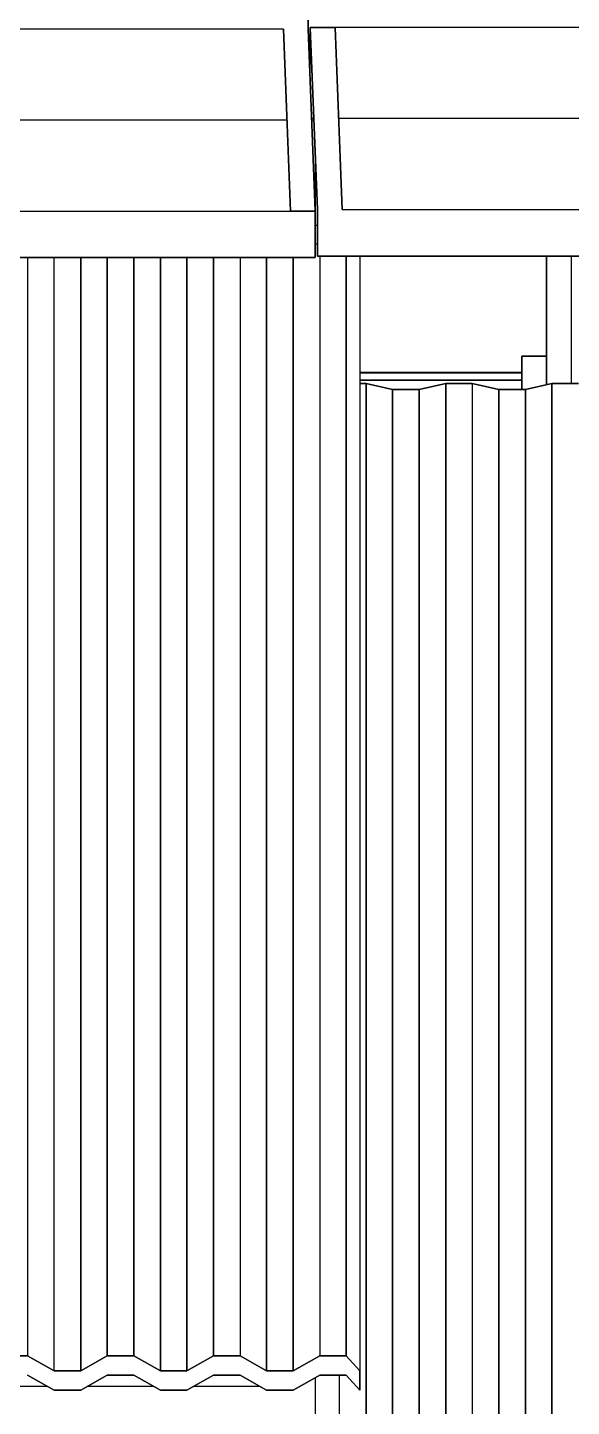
# Model space of a CAD drawing. Extents: x -32 to 51.8, y -51.6 to -5.5.
# Drawn here: x -11.639 to -9.883, y -24.744 to -20.291 of the extents above; entities that cross this region are included whole.
import ezdxf

# ---------------------------------------------------------------- set-up
doc = ezdxf.new("R2010")
doc.units = 0
doc.header["$MEASUREMENT"] = 0
doc.layers.get('0').update_dxf_attribs({"linetype": 'CONTINUOUS'})
doc.layers.add('hachures', color=5, linetype='CONTINUOUS')

msp = doc.modelspace()

# ---------------------------------------------------------------- linework, layer by layer
for p, q in [((-10.7329, -20.1452), (-10.7329, -20.2952)), ((-10.7329, -20.1452), (-10.7329, -20.2952)), ((-10.7329, -20.2952), (-10.7329, -20.1452)), ((-10.8129, -20.2952), (-14.6529, -20.2952)), ((-10.8129, -20.2952), (-10.7899, -20.8831)), ((-10.7899, -20.8831), (-10.8129, -20.2952)), ((-10.7099, -20.8831), (-10.7329, -20.2952)), ((-10.7329, -20.2952), (-10.7099, -20.8831)), ((-10.6463, -20.2906), (-10.7263, -20.2906)), ((-10.7263, -20.2906), (-10.7033, -20.8785)), ((-10.7033, -20.8785), (-10.7263, -20.2906)), ((-10.7263, -20.2906), (-10.6463, -20.2906)), ((-10.6463, -20.2906), (-10.7263, -20.2906)), ((-10.6463, -20.2906), (-10.7263, -20.2906)), ((-10.7263, -20.2906), (-10.6463, -20.2906)), ((-10.7263, -20.4641), (-10.7263, -20.2906)), ((-10.7263, -20.2906), (-10.7263, -20.2906)), ((-10.6233, -20.8785), (-10.6463, -20.2906)), ((-10.6463, -20.2906), (-10.6233, -20.8785)), ((-6.8063, -20.2906), (-10.6463, -20.2906)), ((-10.8014, -20.5892), (-12.3143, -20.5892)), ((-10.7148, -20.5845), (-10.7216, -20.5845)), ((-10.7146, -20.5892), (-10.7214, -20.5892)), ((-9.122, -20.5845), (-10.6348, -20.5845)), ((-10.7099, -20.7097), (-10.7099, -20.9346)), ((-14.6299, -20.8831), (-10.7899, -20.8831)), ((-10.7899, -20.8831), (-10.7099, -20.8831)), ((-10.7099, -20.8831), (-10.7899, -20.8831)), ((-10.7099, -20.8831), (-10.7899, -20.8831)), ((-10.7099, -20.8831), (-10.7099, -21.0331)), ((-10.7099, -20.8831), (-10.7099, -20.8831)), ((-10.7099, -20.8831), (-10.7099, -21.0331)), ((-10.7099, -21.0331), (-10.7099, -20.8831)), ((-10.7033, -21.0285), (-10.7033, -20.8785)), ((-10.7033, -21.0285), (-10.7033, -20.8785)), ((-10.7033, -20.8785), (-10.7033, -21.0285)), ((-10.6233, -20.8785), (-6.7833, -20.8785)), ((-10.7033, -20.9299), (-10.7099, -20.9299)), ((-10.7099, -20.9346), (-10.7099, -20.9346)), ((-10.7033, -21.0285), (-10.7033, -20.9299)), ((-10.7033, -20.9878), (-10.7033, -20.9299)), ((-10.7033, -20.9299), (-10.7033, -21.0285)), ((-10.7033, -20.9878), (-10.7099, -20.9916)), ((-10.7099, -20.9915), (-10.7033, -20.9878)), ((-14.6299, -21.0331), (-10.7899, -21.0331)), ((-10.7899, -21.0331), (-14.6299, -21.0331)), ((-14.6299, -21.0331), (-10.7899, -21.0331)), ((-10.7899, -21.0331), (-14.6299, -21.0331)), ((-11.6384, -21.0331), (-11.3812, -21.0331)), ((-11.2955, -21.0331), (-11.0384, -21.0331)), ((-10.7899, -21.0331), (-10.7099, -21.0331)), ((-10.7899, -21.0331), (-10.7099, -21.0331)), ((-10.7099, -21.0331), (-10.7899, -21.0331)), ((-10.7099, -21.0331), (-10.7899, -21.0331)), ((-10.6233, -21.0285), (-10.7033, -21.0285)), ((-10.7033, -21.0285), (-10.6233, -21.0285)), ((-10.6233, -21.0285), (-6.7833, -21.0285)), ((-10.6233, -21.0285), (-6.7833, -21.0285)), ((-6.7833, -21.0285), (-10.6233, -21.0285)), ((-10.6098, -21.0285), (-10.6098, -24.5802)), ((-8.8848, -21.0285), (-10.6098, -21.0285)), ((-10.6098, -21.0462), (-10.6098, -21.0462)), ((-10.6098, -21.0462), (-10.6098, -21.0462)), ((-10.5663, -21.0322), (-10.5697, -21.0285)), ((-10.5697, -21.0285), (-10.5663, -21.0322)), ((-10.5697, -21.0285), (-8.8848, -21.0285)), ((-9.9633, -21.0285), (-10.5697, -21.0285)), ((-10.5663, -21.0322), (-10.5664, -24.6291)), ((-9.9633, -21.444), (-9.9633, -21.0285)), ((-9.9633, -21.0285), (-9.9633, -21.444)), ((-9.8833, -21.4402), (-9.8833, -21.0285)), ((-10.0433, -21.4594), (-10.0433, -21.3523)), ((-10.0433, -21.3523), (-9.9633, -21.3523)), ((-9.9633, -21.3523), (-10.0433, -21.3523)), ((-9.9633, -21.3523), (-10.0433, -21.3523)), ((-10.0433, -21.3523), (-10.0433, -21.4594)), ((-10.0433, -21.4042), (-10.0433, -21.3523)), ((-10.0433, -21.3523), (-10.0433, -21.4594)), ((-9.9633, -21.3523), (-9.9633, -21.444)), ((-9.9633, -21.444), (-9.9633, -21.3523)), ((-9.9633, -21.3523), (-9.9633, -21.4042)), ((-9.9633, -21.4042), (-9.9633, -21.3523)), ((-9.9633, -21.444), (-9.9633, -21.3523)), ((-10.5663, -21.4042), (-10.0433, -21.4042)), ((-10.0433, -21.4042), (-10.5663, -21.4042)), ((-10.5663, -21.4053), (-10.0433, -21.4053)), ((-10.0433, -21.4053), (-10.5663, -21.4053)), ((-9.9633, -21.4042), (-9.9633, -21.4042)), ((-9.9633, -21.4042), (-9.9633, -21.4042)), ((-9.9633, -21.4053), (-9.9633, -21.4053)), ((-9.9633, -21.4053), (-9.9633, -21.4053)), ((-10.0433, -21.4292), (-10.5663, -21.4292)), ((-10.5663, -21.4292), (-10.0433, -21.4292)), ((-10.5663, -21.4402), (-10.5462, -21.4402)), ((-10.5462, -21.4402), (-10.5663, -21.4402)), ((-10.5462, -21.4402), (-10.5462, -21.4402)), ((-10.5462, -21.4402), (-10.4605, -21.4594)), ((-10.4605, -21.4594), (-10.5462, -21.4402)), ((-10.4605, -21.4594), (-10.4605, -21.4594)), ((-10.4605, -21.4594), (-10.3748, -21.4594)), ((-10.3748, -21.4594), (-10.4605, -21.4594)), ((-10.3748, -21.4594), (-10.289, -21.4402)), ((-10.289, -21.4402), (-10.3748, -21.4594)), ((-10.3748, -21.4594), (-10.3748, -21.4594)), ((-10.289, -21.4402), (-10.289, -21.4402)), ((-10.289, -21.4402), (-10.2033, -21.4402)), ((-10.2033, -21.4402), (-10.289, -21.4402)), ((-10.2033, -21.4402), (-10.2033, -21.4402)), ((-10.2033, -21.4402), (-10.1176, -21.4594)), ((-10.1176, -21.4594), (-10.2033, -21.4402)), ((-10.1176, -21.4594), (-10.1176, -21.4594)), ((-10.1176, -21.4594), (-10.0319, -21.4594)), ((-10.0319, -21.4594), (-10.1176, -21.4594)), ((-10.0319, -21.4594), (-9.9462, -21.4402)), ((-9.9462, -21.4402), (-10.0319, -21.4594)), ((-10.0319, -21.4594), (-10.0319, -21.4594)), ((-9.9633, -21.4292), (-9.9633, -21.4292)), ((-9.9633, -21.4292), (-9.9633, -21.4292)), ((-9.9462, -21.4402), (-9.9462, -21.4402)), ((-9.9462, -21.4402), (-9.8605, -21.4402)), ((-9.8605, -21.4402), (-9.9462, -21.4402)), ((-11.6384, -24.5802), (-11.7241, -24.5802)), ((-11.7241, -24.5802), (-11.6384, -24.5802)), ((-11.6385, -24.5802), (-11.6385, -24.5802)), ((-11.6385, -24.5802), (-11.6385, -24.5802)), ((-11.5527, -24.629), (-11.6384, -24.5802)), ((-11.6384, -24.5802), (-11.5527, -24.6291)), ((-11.3813, -24.5802), (-11.467, -24.629)), ((-11.467, -24.6291), (-11.3813, -24.5802)), ((-11.3814, -24.5802), (-11.3814, -24.5802)), ((-11.3814, -24.5802), (-11.3814, -24.5802)), ((-11.2956, -24.5802), (-11.3813, -24.5802)), ((-11.3813, -24.5802), (-11.2956, -24.5802)), ((-11.2957, -24.5802), (-11.2957, -24.5802)), ((-11.2957, -24.5802), (-11.2957, -24.5802)), ((-11.2098, -24.629), (-11.2956, -24.5802)), ((-11.2956, -24.5802), (-11.2098, -24.6291)), ((-11.0384, -24.5802), (-11.1241, -24.6291)), ((-11.1241, -24.6291), (-11.0384, -24.5802)), ((-11.0385, -24.5802), (-11.0385, -24.5802)), ((-11.0385, -24.5802), (-11.0385, -24.5802)), ((-10.9527, -24.5802), (-11.0384, -24.5802)), ((-11.0384, -24.5802), (-10.9527, -24.5802)), ((-10.9528, -24.5802), (-10.9528, -24.5802)), ((-10.9528, -24.5802), (-10.9528, -24.5802)), ((-10.867, -24.6291), (-10.9527, -24.5802)), ((-10.9527, -24.5802), (-10.867, -24.6291)), ((-10.6956, -24.5802), (-10.7813, -24.6291)), ((-10.7813, -24.6291), (-10.6956, -24.5802)), ((-10.6957, -24.5802), (-10.6957, -24.5802)), ((-10.6098, -24.5802), (-10.6956, -24.5802)), ((-10.6956, -24.5802), (-10.6098, -24.5802)), ((-10.61, -24.5802), (-10.61, -24.5802)), ((-10.61, -24.5802), (-10.61, -24.5802)), ((-10.5664, -24.6291), (-10.6098, -24.5802)), ((-10.6098, -24.5802), (-10.5664, -24.6291)), ((-11.6385, -24.6428), (-11.5528, -24.6917)), ((-11.5528, -24.6917), (-11.6385, -24.6428)), ((-11.5528, -24.629), (-11.5528, -24.629)), ((-11.5528, -24.629), (-11.5528, -24.629)), ((-11.467, -24.629), (-11.5527, -24.629)), ((-11.5527, -24.6291), (-11.467, -24.6291)), ((-11.4671, -24.629), (-11.4671, -24.6291)), ((-11.4671, -24.6291), (-11.4671, -24.629)), ((-11.4671, -24.6917), (-11.3814, -24.6428)), ((-11.3814, -24.6428), (-11.4671, -24.6917)), ((-11.3814, -24.6428), (-11.2957, -24.6428)), ((-11.2957, -24.6428), (-11.3814, -24.6428)), ((-11.2957, -24.6428), (-11.21, -24.6917)), ((-11.21, -24.6917), (-11.2957, -24.6428)), ((-11.21, -24.629), (-11.21, -24.629)), ((-11.21, -24.629), (-11.21, -24.629)), ((-11.1241, -24.6291), (-11.2098, -24.629)), ((-11.2098, -24.6291), (-11.1241, -24.6291)), ((-11.1242, -24.6291), (-11.1242, -24.6291)), ((-11.1242, -24.6291), (-11.1242, -24.6291)), ((-11.1242, -24.6917), (-11.0385, -24.6428)), ((-11.0385, -24.6429), (-11.1242, -24.6917)), ((-11.0385, -24.6428), (-10.9528, -24.6428)), ((-10.9528, -24.6429), (-11.0385, -24.6429)), ((-10.9528, -24.6428), (-10.8671, -24.6917)), ((-10.8671, -24.6917), (-10.9528, -24.6429)), ((-10.8671, -24.629), (-10.8671, -24.629)), ((-10.8671, -24.629), (-10.8671, -24.629)), ((-10.7813, -24.6291), (-10.867, -24.6291)), ((-10.867, -24.6291), (-10.7813, -24.6291)), ((-10.7814, -24.6291), (-10.7814, -24.6291)), ((-10.7814, -24.6291), (-10.7814, -24.6291)), ((-10.7814, -24.6917), (-10.6957, -24.6428)), ((-10.6957, -24.6429), (-10.7814, -24.6917)), ((-10.71, -24.651), (-10.71, -24.8128)), ((-10.6957, -24.6428), (-10.61, -24.6428)), ((-10.61, -24.6429), (-10.6957, -24.6429)), ((-10.61, -24.6428), (-10.5665, -24.6917)), ((-10.5665, -24.6917), (-10.61, -24.6429)), ((-10.5665, -24.6289), (-10.5665, -24.6289)), ((-10.5665, -24.6289), (-10.5665, -24.6289)), ((-10.5665, -24.6917), (-10.5664, -24.6291)), ((-10.5664, -24.6291), (-10.5665, -24.6917)), ((-11.7867, -24.6785), (-11.576, -24.6785)), ((-11.5528, -24.6917), (-11.4671, -24.6917)), ((-11.4671, -24.6917), (-11.5528, -24.6917)), ((-11.4439, -24.6785), (-11.2332, -24.6785)), ((-11.21, -24.6917), (-11.1242, -24.6917)), ((-11.1242, -24.6917), (-11.21, -24.6917)), ((-11.101, -24.6785), (-10.8903, -24.6785)), ((-10.7814, -24.6917), (-10.8671, -24.6917)), ((-10.8671, -24.6917), (-10.7814, -24.6917))]:
    msp.add_line(p, q)
at = {"layer": 'hachures'}
for p, q in [((-11.6384, -21.0331), (-11.6384, -24.5802)), ((-11.5527, -24.629), (-11.5527, -21.0331)), ((-11.467, -24.629), (-11.467, -21.0331)), ((-11.467, -21.0331), (-11.467, -24.629)), ((-11.3813, -24.5802), (-11.3812, -21.0331)), ((-11.3812, -21.0331), (-11.3813, -24.5802)), ((-11.2956, -24.5802), (-11.2955, -21.0331)), ((-11.2955, -21.0331), (-11.2956, -24.5802)), ((-11.2098, -24.629), (-11.2098, -21.0331)), ((-11.2098, -21.0331), (-11.2098, -24.629)), ((-11.1241, -24.6291), (-11.1241, -21.0331)), ((-11.1241, -21.0331), (-11.1241, -24.6291)), ((-11.0384, -24.5802), (-11.0384, -21.0331)), ((-11.0384, -21.0331), (-11.0384, -24.5802)), ((-10.9527, -21.0331), (-10.9527, -24.5802)), ((-10.867, -21.0331), (-10.867, -24.6291)), ((-10.867, -24.6291), (-10.867, -21.0331)), ((-10.7812, -21.0331), (-10.7813, -24.6291)), ((-10.7813, -24.6291), (-10.7812, -21.0331)), ((-10.6955, -21.0285), (-10.6956, -24.5802)), ((-10.6098, -24.5802), (-10.6098, -21.0285)), ((-10.5462, -29.0038), (-10.5462, -21.4402)), ((-10.5462, -21.4402), (-10.5462, -29.0038)), ((-10.4605, -29.023), (-10.4605, -21.4594)), ((-10.4605, -21.4594), (-10.4605, -29.023)), ((-10.3748, -29.023), (-10.3748, -21.4594)), ((-10.3748, -21.4594), (-10.3748, -29.023)), ((-10.2891, -29.0038), (-10.289, -21.4402)), ((-10.289, -21.4402), (-10.2891, -29.0038)), ((-10.2033, -21.4402), (-10.2034, -29.0038)), ((-10.1177, -29.023), (-10.1176, -21.4594)), ((-10.1176, -21.4594), (-10.1177, -29.023)), ((-10.032, -29.023), (-10.0319, -21.4594)), ((-10.0319, -21.4594), (-10.032, -29.023)), ((-9.9462, -29.0038), (-9.9462, -21.4402)), ((-9.9462, -21.4402), (-9.9462, -29.0038)), ((-10.632, -29.0038), (-10.6319, -24.6429))]:
    msp.add_line(p, q, dxfattribs=at)

doc.saveas('drawing.dxf')
